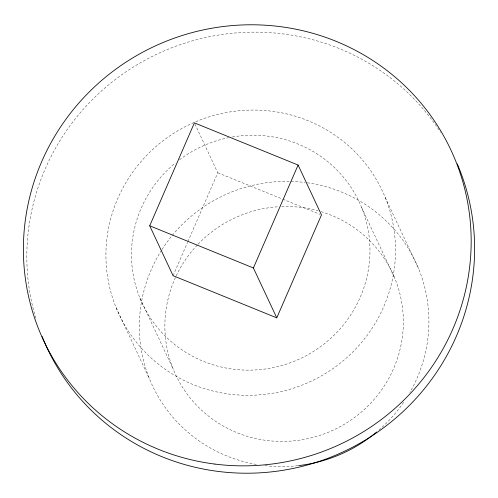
<?xml version="1.0" encoding="UTF-8"?>
<svg xmlns="http://www.w3.org/2000/svg" width="498" height="498" viewBox="0 0 498 498"><rect width="100%" height="100%" fill="white"/><g stroke="black" fill="none" stroke-linecap="round" stroke-linejoin="round"><path stroke-width="0.37" stroke-dasharray="2.49 1.87" d="M173.08 275.699L187.565 242.333M187.871 241.623L217.769 172.769L195.054 124.276M217.769 172.769L281.862 198.833M282.584 199.125L320.033 214.352M385.278 197.588A145.41 142.017 -25.1 0 1 229.783 394.167A145.41 142.017 -25.1 0 1 137.112 166.295A145.41 142.017 -25.1 0 1 385.278 197.588L418.675 268.87M361.536 207.311L394.926 278.594M139.913 298.059L173.304 369.342M116.171 307.776L149.562 379.065M232.348 136.975A119.744 116.955 -25.1 0 1 367.779 273.029A119.744 116.955 -25.1 0 1 189.501 354.557A119.744 116.955 -25.1 0 1 175.308 163.058M179.485 159.777A119.744 116.955 -25.1 0 1 228.601 137.678M307.328 182.785A145.41 142.017 -25.1 0 1 409.848 392.461M403.666 402.303A145.41 142.017 -25.1 0 1 379.028 429.973M297.922 465.68A145.41 142.017 -25.1 0 1 264.693 465.63M256.352 464.422A145.41 142.017 -25.1 0 1 161.589 250.158M162.006 249.504A145.41 142.017 -25.1 0 1 305.056 182.486M321.117 211.662A119.744 116.955 -25.1 0 1 390.812 374.508A119.744 116.955 -25.1 0 1 215.759 421.42A119.744 116.955 -25.1 0 1 197.507 244.779M198.036 244.225A119.744 116.955 -25.1 0 1 278.55 206.751M281.607 206.595A119.744 116.955 -25.1 0 1 318.122 210.791M35.744 318.122A224.835 219.587 -25.1 0 1 159.198 53.081A224.835 219.587 -25.1 0 1 440.525 132.325"/><path stroke-width="0.75" d="M149.705 225.799L194.401 122.875L298.097 165.037L321.471 214.937L276.776 317.861L173.08 275.699L149.705 225.799L253.401 267.968L276.776 317.861M253.401 267.968L298.097 165.037M376.669 431.99A145.41 142.017 -25.1 0 1 298.688 465.593M457.295 163.942A224.835 219.587 -25.1 0 1 334.55 455.651A224.835 219.587 -25.1 0 1 42.1 336.449M214.893 464.08A224.835 219.587 -25.1 0 0 455.328 160.126A224.835 219.587 -25.1 0 0 71.606 111.745A224.835 219.587 -25.1 0 0 214.893 464.08"/></g></svg>
